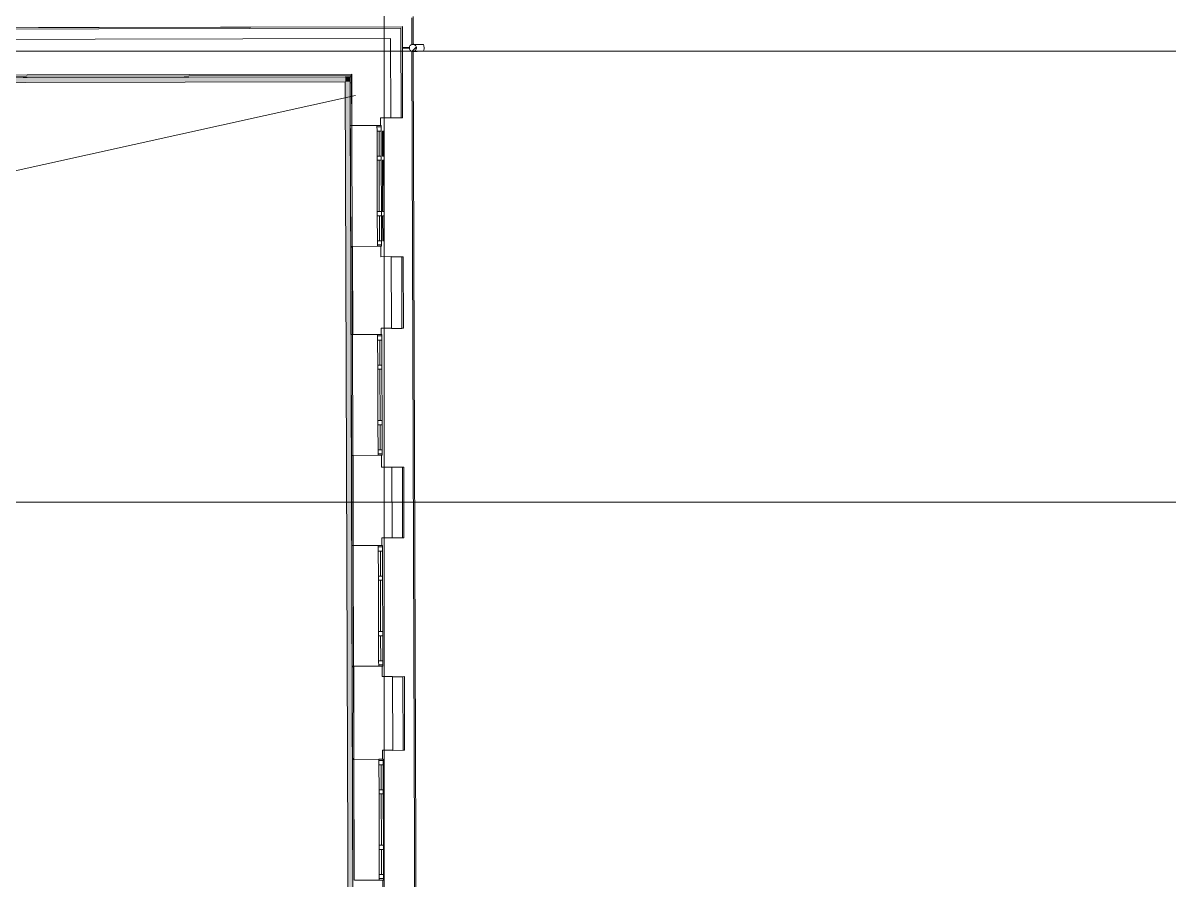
# Model space of a CAD drawing. Header units: millimetres. Extents: x -546 to 1681, y -650 to 1730.
# Drawn here: x 557.1 to 722.3, y 598.9 to 722.4 of the extents above; entities that cross this region are included whole.
import ezdxf

# ---------------------------------------------------------------- set-up
doc = ezdxf.new("R2010")
doc.units = ezdxf.units.MM

msp = doc.modelspace()

# ---------------------------------------------------------------- hatches: boundary and pattern name
h = msp.add_hatch(color=7)
h.dxf.hatch_style = 2
h.paths.add_polyline_path([(611.7, 721.88), (611.73, 721.81), (611.79, 721.79), (611.85, 721.81), (611.88, 721.88), (611.88, 721.89), (611.85, 721.95), (611.79, 721.98), (611.73, 721.95), (611.7, 721.89)])
h = msp.add_hatch(color=7)
h.dxf.hatch_style = 2
h.paths.add_polyline_path([(613.43, 719.43), (613.37, 719.41), (613.34, 719.34), (613.37, 719.28), (613.43, 719.25), (613.44, 719.25), (613.51, 719.28), (613.53, 719.34), (613.51, 719.41), (613.44, 719.43)])
at = {"true_color": 0xf1d696}
h = msp.add_hatch(color=41, dxfattribs=at)
h.dxf.hatch_style = 2
h.paths.add_polyline_path([(488.2, 713.71), (488.2, 714.41), (603.57, 714.66), (603.57, 713.96)])
h = msp.add_hatch(color=41, dxfattribs=at)
h.dxf.hatch_style = 2
h.paths.add_polyline_path([(604.27, 714.66), (603.57, 713.96), (603.57, 714.66)])
h = msp.add_hatch(color=41, dxfattribs=at)
h.dxf.hatch_style = 2
h.paths.add_polyline_path([(603.57, 713.96), (604.27, 714.66), (604.27, 713.96)])
h = msp.add_hatch(color=41, dxfattribs=at)
h.dxf.hatch_style = 2
h.paths.add_polyline_path([(603.57, 713.96), (604.27, 713.96), (605, 492.51), (604.3, 492.51)])

# ---------------------------------------------------------------- linework, layer by layer
at = {"color": 7, "lineweight": 0}
for points in [[(609.17, 197.82), (609.17, 730.15)], [(611.79, 721.89), (480.7, 721.61)], [(611.79, 721.88), (480.7, 721.6)], [(480.7, 721.6), (611.79, 721.88)], [(611.83, 708.74), (611.79, 721.88)], [(613.14, 723.18), (613.15, 719.33)], [(613.34, 723.38), (613.35, 719.35)], [(480.9, 721.4), (611.59, 721.68)], [(482.4, 719.9), (610.1, 720.17)], [(610.13, 708.76), (610.1, 720.17)], [(611.63, 708.74), (611.59, 721.68)], [(612.79, 718.89), (611.8, 718.89)], [(611.8, 718.79), (612.79, 718.79)], [(612.78, 718.84), (612.79, 718.95), (612.82, 719.05), (612.87, 719.13), (612.93, 719.21), (613.01, 719.28), (613.1, 719.32), (613.2, 719.35), (613.3, 719.36), (613.41, 719.35), (613.5, 719.32), (613.59, 719.28), (613.67, 719.21), (613.73, 719.14), (613.78, 719.05), (613.81, 718.95), (613.82, 718.84)], [(613.82, 718.84), (613.81, 718.74), (613.78, 718.64), (613.73, 718.55), (613.67, 718.48), (613.59, 718.41), (613.5, 718.36), (613.41, 718.33), (613.3, 718.32), (613.2, 718.33), (613.1, 718.36), (613.01, 718.41), (612.93, 718.48), (612.87, 718.55), (612.82, 718.64), (612.79, 718.74), (612.78, 718.84)], [(612.8, 718.84), (612.81, 718.94), (612.84, 719.04), (612.89, 719.12), (612.95, 719.2), (613.02, 719.26), (613.11, 719.3), (613.2, 719.33), (613.3, 719.34), (613.4, 719.33), (613.49, 719.3), (613.58, 719.26), (613.65, 719.2), (613.71, 719.12), (613.76, 719.04), (613.79, 718.95), (613.8, 718.84)], [(613.8, 718.84), (613.79, 718.74), (613.76, 718.65), (613.72, 718.56), (613.65, 718.49), (613.58, 718.43), (613.5, 718.38), (613.4, 718.35), (613.3, 718.34), (613.2, 718.35), (613.11, 718.38), (613.02, 718.43), (612.95, 718.49), (612.89, 718.56), (612.84, 718.65), (612.81, 718.74), (612.8, 718.84)], [(613.2, 718.36), (613.78, 718.93)], [(613.44, 719.34), (613.47, 719.34)], [(613.47, 719.34), (613.5, 719.34)], [(613.5, 719.34), (613.53, 719.34)], [(613.53, 719.34), (613.56, 719.34)], [(613.56, 719.34), (613.6, 719.34)], [(613.6, 719.34), (613.63, 719.34)], [(613.63, 719.34), (613.67, 719.34)], [(613.67, 719.34), (613.71, 719.34)], [(613.71, 719.34), (613.75, 719.34)], [(613.75, 719.34), (613.8, 719.34)], [(613.8, 719.34), (613.84, 719.34)], [(613.84, 719.34), (613.89, 719.34)], [(613.89, 719.34), (613.94, 719.35)], [(613.94, 719.35), (613.99, 719.35)], [(613.99, 719.35), (614.04, 719.35)], [(614.04, 719.35), (614.09, 719.35)], [(614.09, 719.35), (614.15, 719.35)], [(614.15, 719.35), (614.2, 719.35)], [(614.2, 719.35), (614.26, 719.35)], [(614.26, 719.35), (614.31, 719.35)], [(614.31, 719.35), (614.34, 719.35)], [(614.76, 719.35), (614.34, 719.35)], [(614.76, 719.35), (614.79, 719.34), (614.82, 719.31), (614.85, 719.26), (614.87, 719.2), (614.89, 719.13), (614.9, 719.04), (614.91, 718.95), (614.92, 718.85)], [(614.92, 718.85), (614.91, 718.75), (614.91, 718.65), (614.89, 718.57), (614.87, 718.49), (614.85, 718.43), (614.82, 718.39), (614.8, 718.36), (614.76, 718.35)], [(187.21, 718.37), (863.73, 718.37)], [(613.15, 718.35), (613.58, 589.22)], [(613.35, 718.34), (613.78, 589.23)], [(613.46, 718.34), (613.43, 718.34)], [(613.48, 718.34), (613.46, 718.34)], [(613.51, 718.34), (613.48, 718.34)], [(613.54, 718.34), (613.51, 718.34)], [(613.58, 718.34), (613.54, 718.34)], [(613.61, 718.34), (613.58, 718.34)], [(613.65, 718.34), (613.61, 718.34)], [(613.69, 718.34), (613.65, 718.34)], [(613.73, 718.34), (613.69, 718.34)], [(613.77, 718.34), (613.73, 718.34)], [(613.82, 718.34), (613.77, 718.34)], [(613.87, 718.34), (613.82, 718.34)], [(613.91, 718.35), (613.87, 718.34)], [(613.96, 718.35), (613.91, 718.35)], [(614.01, 718.35), (613.96, 718.35)], [(614.06, 718.35), (614.01, 718.35)], [(614.12, 718.35), (614.06, 718.35)], [(614.17, 718.35), (614.12, 718.35)], [(614.23, 718.35), (614.17, 718.35)], [(614.28, 718.35), (614.23, 718.35)], [(614.34, 718.35), (614.28, 718.35)], [(614.34, 718.35), (614.76, 718.35)], [(487.5, 714.81), (604.51, 715.06)], [(604.37, 714.86), (487.5, 714.61)], [(603.57, 714.66), (487.5, 714.41)], [(487.7, 714.41), (604.37, 714.66)], [(488.2, 713.71), (603.57, 713.96)], [(604.27, 714.66), (603.57, 714.66)], [(603.57, 713.96), (604.3, 492.51)], [(605, 491.81), (604.27, 714.66)], [(604.47, 713.8), (604.27, 713.8)], [(604.27, 713.8), (604.29, 707.64)], [(604.37, 714.66), (604.37, 714.86)], [(604.47, 713.8), (604.46, 715.06)], [(604.49, 707.64), (604.47, 713.8)], [(604.51, 715.06), (604.53, 707.64)], [(608.63, 708.75), (610.13, 708.76)], [(608.63, 707.65), (608.63, 708.75)], [(610.13, 708.76), (610.13, 708.74)], [(610.13, 708.74), (611.63, 708.74)], [(611.63, 708.74), (611.83, 708.74)], [(604.29, 707.64), (604.49, 707.64)], [(604.35, 690.15), (604.29, 707.64)], [(604.55, 690.15), (604.49, 707.64)], [(604.53, 707.64), (608.13, 707.65)], [(608.14, 706.85), (608.13, 707.65)], [(608.13, 707.65), (608.73, 707.65)], [(608.73, 707.65), (608.13, 707.65)], [(608.13, 707.65), (608.14, 706.85)], [(608.14, 707.45), (608.74, 707.45)], [(608.73, 707.65), (608.74, 706.85)], [(608.74, 706.85), (608.73, 707.65)], [(608.74, 706.85), (608.14, 706.85)], [(608.15, 703.25), (608.14, 706.85)], [(608.44, 706.85), (608.45, 703.25)], [(608.74, 706.85), (608.75, 703.25)], [(608.93, 703.25), (608.91, 706.85)], [(608.91, 706.85), (609.07, 706.85)], [(609.07, 706.85), (609.09, 703.25)], [(608.15, 702.65), (608.15, 703.25)], [(608.15, 703.25), (608.75, 703.25)], [(608.15, 703.25), (608.15, 702.65)], [(608.75, 702.65), (608.15, 702.65)], [(608.17, 695.25), (608.15, 702.65)], [(608.45, 702.65), (608.47, 695.25)], [(608.75, 703.25), (608.75, 702.65)], [(608.75, 702.65), (608.75, 703.25)], [(608.75, 702.65), (608.77, 695.25)], [(608.93, 703.25), (609.09, 703.25)], [(608.95, 695.25), (608.93, 702.65)], [(608.93, 702.65), (609.09, 702.65)], [(609.09, 702.65), (609.11, 695.25)], [(608.18, 694.65), (608.17, 695.25)], [(608.17, 695.25), (608.77, 695.25)], [(608.17, 695.25), (608.18, 694.65)], [(608.78, 694.65), (608.18, 694.65)], [(608.19, 691.05), (608.18, 694.65)], [(608.48, 694.65), (608.49, 691.05)], [(608.77, 695.25), (608.78, 694.65)], [(608.78, 694.65), (608.77, 695.25)], [(608.78, 694.65), (608.79, 691.05)], [(608.95, 695.25), (609.11, 695.25)], [(608.96, 691.05), (608.95, 694.65)], [(608.95, 694.65), (609.11, 694.65)], [(609.11, 694.65), (609.12, 691.05)], [(608.79, 691.05), (608.19, 691.05)], [(608.19, 691.05), (608.19, 690.25)], [(608.19, 691.05), (608.19, 690.25)], [(608.19, 690.45), (608.79, 690.45)], [(608.79, 690.25), (608.79, 691.05)], [(608.79, 690.25), (608.79, 691.05)], [(608.96, 691.05), (609.12, 691.05)], [(604.55, 690.24), (604.35, 690.24)], [(604.55, 690.15), (604.35, 690.15)], [(604.35, 690.15), (604.39, 677.53)], [(604.55, 690.24), (604.55, 690.15)], [(604.59, 677.53), (604.55, 690.15)], [(608.19, 690.25), (604.59, 690.24)], [(604.59, 690.24), (604.63, 677.53)], [(608.19, 690.25), (608.79, 690.25)], [(608.19, 690.25), (608.79, 690.25)], [(608.69, 688.75), (608.69, 690.25)], [(610.19, 688.76), (608.69, 688.75)], [(610.23, 678.45), (610.19, 688.76)], [(611.69, 688.74), (610.19, 688.74)], [(611.89, 688.74), (611.69, 688.74)], [(611.73, 678.43), (611.69, 688.74)], [(611.93, 678.45), (611.89, 688.74)], [(604.39, 677.53), (604.59, 677.53)], [(604.45, 660.13), (604.39, 677.53)], [(604.65, 660.13), (604.59, 677.53)], [(604.63, 677.53), (608.23, 677.54)], [(608.23, 676.74), (608.23, 677.54)], [(608.23, 677.54), (608.83, 677.54)], [(608.83, 677.54), (608.23, 677.54)], [(608.23, 677.54), (608.23, 676.74)], [(608.23, 677.34), (608.83, 677.34)], [(608.73, 678.44), (610.23, 678.45)], [(608.73, 677.54), (608.73, 678.44)], [(608.83, 677.54), (608.83, 676.74)], [(608.83, 676.74), (608.83, 677.54)], [(610.23, 678.45), (610.23, 678.43)], [(610.23, 678.43), (611.73, 678.43)], [(611.73, 678.45), (611.93, 678.45)], [(608.83, 676.74), (608.23, 676.74)], [(608.24, 673.14), (608.23, 676.74)], [(608.53, 676.74), (608.54, 673.14)], [(608.83, 676.74), (608.84, 673.14)], [(608.24, 672.54), (608.24, 673.14)], [(608.24, 673.14), (608.84, 673.14)], [(608.24, 673.14), (608.24, 672.54)], [(608.84, 672.54), (608.24, 672.54)], [(608.27, 665.14), (608.24, 672.54)], [(608.54, 672.54), (608.57, 665.14)], [(608.84, 673.14), (608.84, 672.54)], [(608.84, 672.54), (608.84, 673.14)], [(608.84, 672.54), (608.87, 665.14)], [(608.27, 664.54), (608.27, 665.14)], [(608.27, 665.14), (608.87, 665.14)], [(608.27, 665.14), (608.27, 664.54)], [(608.87, 664.54), (608.27, 664.54)], [(608.28, 660.94), (608.27, 664.54)], [(608.57, 664.54), (608.58, 660.94)], [(608.87, 665.14), (608.87, 664.54)], [(608.87, 664.54), (608.87, 665.14)], [(608.87, 664.54), (608.88, 660.94)], [(608.88, 660.94), (608.28, 660.94)], [(608.28, 660.94), (608.28, 660.14)], [(608.28, 660.94), (608.28, 660.14)], [(608.88, 660.14), (608.88, 660.94)], [(608.88, 660.14), (608.88, 660.94)], [(604.45, 660.13), (604.49, 647.14)], [(604.65, 660.13), (604.45, 660.13)], [(604.69, 647.14), (604.65, 660.13)], [(608.28, 660.14), (604.68, 660.13)], [(604.68, 660.13), (604.72, 647.14)], [(608.28, 660.34), (608.88, 660.34)], [(608.28, 660.14), (608.88, 660.14)], [(608.28, 660.14), (608.88, 660.14)], [(608.79, 658.44), (608.78, 660.14)], [(610.29, 658.45), (608.79, 658.44)], [(610.32, 648.26), (610.29, 658.45)], [(611.79, 658.43), (610.29, 658.43)], [(611.99, 658.45), (611.79, 658.45)], [(611.82, 648.24), (611.79, 658.45)], [(612.02, 648.24), (611.99, 658.45)], [(187.21, 653.37), (863.73, 653.37)], [(608.82, 648.25), (610.32, 648.26)], [(608.82, 647.15), (608.82, 648.25)], [(610.32, 648.26), (610.32, 648.24)], [(610.32, 648.24), (611.82, 648.24)], [(611.82, 648.24), (612.02, 648.24)], [(604.49, 647.14), (604.69, 647.14)], [(604.55, 629.65), (604.49, 647.14)], [(604.75, 629.65), (604.69, 647.14)], [(604.72, 647.14), (608.32, 647.15)], [(608.32, 646.35), (608.32, 647.15)], [(608.32, 647.15), (608.92, 647.15)], [(608.92, 647.15), (608.32, 647.15)], [(608.32, 647.15), (608.32, 646.35)], [(608.32, 646.95), (608.92, 646.95)], [(608.92, 646.35), (608.32, 646.35)], [(608.34, 642.75), (608.32, 646.35)], [(608.62, 646.35), (608.64, 642.75)], [(608.92, 647.15), (608.92, 646.35)], [(608.92, 646.35), (608.92, 647.15)], [(608.92, 646.35), (608.94, 642.75)], [(608.34, 642.15), (608.34, 642.75)], [(608.34, 642.75), (608.94, 642.75)], [(608.34, 642.75), (608.34, 642.15)], [(608.94, 642.75), (608.94, 642.15)], [(608.94, 642.15), (608.94, 642.75)], [(608.94, 642.15), (608.34, 642.15)], [(608.36, 634.75), (608.34, 642.15)], [(608.64, 642.15), (608.66, 634.75)], [(608.94, 642.15), (608.96, 634.75)], [(608.36, 634.15), (608.36, 634.75)], [(608.36, 634.75), (608.96, 634.75)], [(608.36, 634.75), (608.36, 634.15)], [(608.96, 634.75), (608.96, 634.15)], [(608.96, 634.15), (608.96, 634.75)], [(608.96, 634.15), (608.36, 634.15)], [(608.37, 630.55), (608.36, 634.15)], [(608.66, 634.15), (608.67, 630.55)], [(608.96, 634.15), (608.97, 630.55)], [(604.75, 629.74), (604.55, 629.74)], [(604.75, 629.65), (604.55, 629.65)], [(604.55, 629.65), (604.59, 616.44)], [(604.75, 629.74), (604.75, 629.65)], [(604.79, 616.44), (604.75, 629.65)], [(608.38, 629.75), (604.78, 629.74)], [(604.78, 629.74), (604.82, 616.33)], [(608.97, 630.55), (608.37, 630.55)], [(608.37, 630.55), (608.38, 629.75)], [(608.37, 630.55), (608.38, 629.75)], [(608.38, 629.95), (608.98, 629.95)], [(608.38, 629.75), (608.98, 629.75)], [(608.38, 629.75), (608.98, 629.75)], [(608.88, 628.25), (608.88, 629.75)], [(608.98, 629.75), (608.97, 630.55)], [(608.98, 629.75), (608.97, 630.55)], [(610.38, 628.26), (608.88, 628.25)], [(610.41, 617.65), (610.38, 628.26)], [(611.88, 628.24), (610.38, 628.24)], [(612.08, 628.25), (611.88, 628.24)], [(611.91, 617.64), (611.88, 628.24)], [(612.11, 617.64), (612.08, 628.25)], [(604.59, 616.44), (604.79, 616.44)], [(604.65, 598.93), (604.59, 616.44)], [(604.59, 616.33), (604.79, 616.33)], [(604.85, 598.93), (604.79, 616.44)], [(604.79, 616.44), (604.79, 616.33)], [(604.82, 616.33), (608.42, 616.35)], [(608.42, 615.55), (608.42, 616.35)], [(608.42, 616.35), (609.02, 616.35)], [(609.02, 616.35), (608.42, 616.35)], [(608.42, 616.35), (608.42, 615.55)], [(608.42, 616.15), (609.02, 616.15)], [(608.92, 616.35), (608.91, 617.65)], [(608.91, 617.65), (610.41, 617.65)], [(609.02, 616.35), (609.02, 615.55)], [(609.02, 615.55), (609.02, 616.35)], [(610.41, 617.65), (610.41, 617.63)], [(610.41, 617.63), (611.91, 617.64)], [(611.91, 617.64), (612.11, 617.64)], [(609.02, 615.55), (608.42, 615.55)], [(608.43, 611.95), (608.42, 615.55)], [(608.72, 615.55), (608.73, 611.95)], [(609.02, 615.55), (609.03, 611.95)], [(608.43, 611.35), (608.43, 611.95)], [(608.43, 611.95), (609.03, 611.95)], [(608.43, 611.95), (608.43, 611.35)], [(609.03, 611.35), (608.43, 611.35)], [(608.46, 603.95), (608.43, 611.35)], [(608.73, 611.35), (608.76, 603.95)], [(609.03, 611.95), (609.03, 611.35)], [(609.03, 611.35), (609.03, 611.95)], [(609.03, 611.35), (609.06, 603.95)], [(608.46, 603.35), (608.46, 603.95)], [(608.46, 603.95), (609.06, 603.95)], [(608.46, 603.95), (608.46, 603.35)], [(609.06, 603.35), (608.46, 603.35)], [(608.47, 599.75), (608.46, 603.35)], [(608.76, 603.35), (608.77, 599.75)], [(609.06, 603.95), (609.06, 603.35)], [(609.06, 603.35), (609.06, 603.95)], [(609.06, 603.35), (609.07, 599.75)], [(609.07, 599.75), (608.47, 599.75)], [(608.47, 599.75), (608.47, 598.95)], [(608.47, 599.75), (608.47, 598.95)], [(609.07, 598.95), (609.07, 599.75)], [(609.07, 598.95), (609.07, 599.75)], [(608.47, 598.95), (604.87, 598.93)], [(608.47, 599.15), (609.07, 599.15)], [(608.47, 598.95), (609.07, 598.95)], [(608.47, 598.95), (609.07, 598.95)], [(608.98, 597.65), (608.97, 598.95)]]:
    msp.add_lwpolyline(points, dxfattribs=at)
at = {"color": 8, "lineweight": 0, "true_color": 0x6e6e6e}
msp.add_lwpolyline([(508.87, 690.7), (605.02, 711.99)], dxfattribs=at)

doc.saveas('drawing.dxf')
